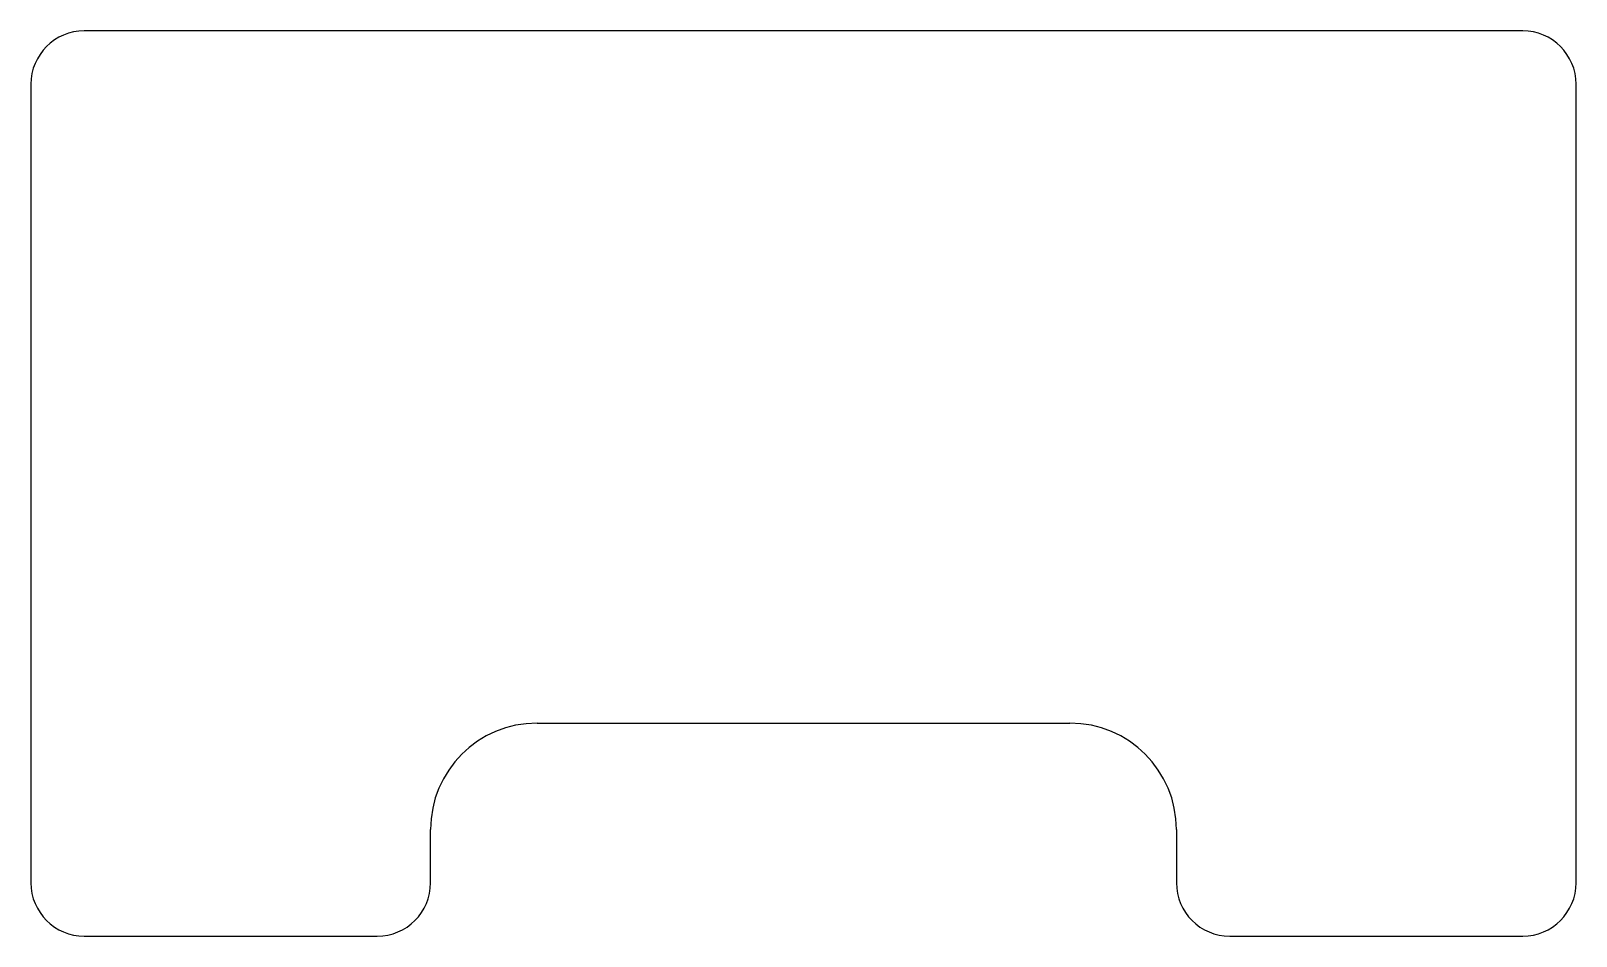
# Model space of a CAD drawing. Header units: millimetres. Extents: x -145 to 0, y 0 to 85.
import ezdxf

# ---------------------------------------------------------------- set-up
doc = ezdxf.new("R2010")
doc.units = ezdxf.units.MM

msp = doc.modelspace()

# ---------------------------------------------------------------- linework, layer by layer
at = {"color": 7, "linetype": 'Continuous', "lineweight": 25}
for p, q in [((-5, 85), (-140, 85)), ((-145, 80), (-145, 5)), ((0, 5), (0, 80)), ((-97.5, 20), (-47.5, 20)), ((-107.5, 5), (-107.5, 10)), ((-37.5, 10), (-37.5, 5)), ((-140, 0), (-112.5, 0)), ((-32.5, 0), (-5, 0))]:
    msp.add_line(p, q, dxfattribs=at)
for centre, radius, start, end in [((-140, 80), 5, 90, 180), ((-5, 80), 5, 0, 90), ((-97.5, 10), 10, 90, 180), ((-47.5, 10), 10, 0, 90), ((-140, 5), 5, 180, 270), ((-112.5, 5), 5, 270, 0), ((-32.5, 5), 5, 180, 270), ((-5, 5), 5, 270, 0)]:
    msp.add_arc(centre, radius, start, end, dxfattribs=at)

doc.saveas('drawing.dxf')
